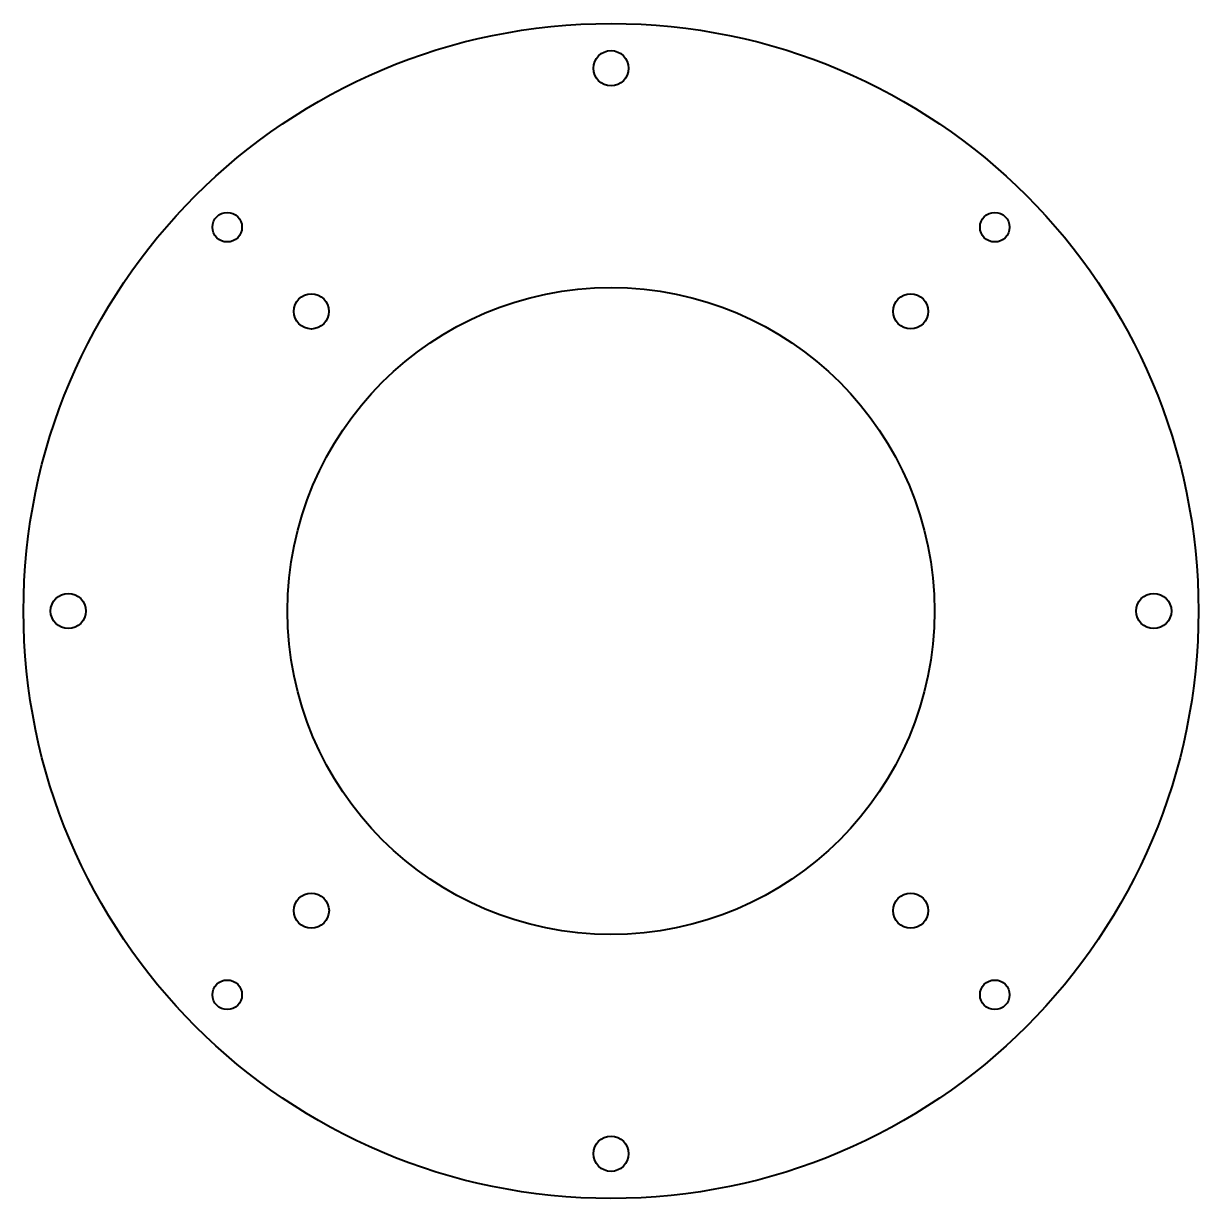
# Model space of a CAD drawing. Header units: millimetres. Extents: x -168 to 168, y -168 to 168.
import ezdxf

# ---------------------------------------------------------------- set-up
doc = ezdxf.new("R2010")
doc.units = ezdxf.units.MM
doc.layers.add('Visible', color=7, linetype='Continuous', lineweight=40)

msp = doc.modelspace()

# ---------------------------------------------------------------- linework, layer by layer
at = {"layer": 'Visible'}
for centre, radius in [((0, 0), 168), ((0, 155.2), 5.04), ((-109.74, 109.74), 4.22), ((109.74, 109.74), 4.22), ((0, 0), 92.5), ((-85.69, 85.68), 5.04), ((85.68, 85.69), 5.04), ((-155.2, 0), 5.04), ((155.2, 0), 5.04), ((-85.68, -85.69), 5.04), ((85.69, -85.68), 5.04), ((-109.74, -109.74), 4.22), ((109.74, -109.74), 4.22), ((0, -155.2), 5.04)]:
    msp.add_circle(centre, radius, dxfattribs=at)

doc.saveas('drawing.dxf')
